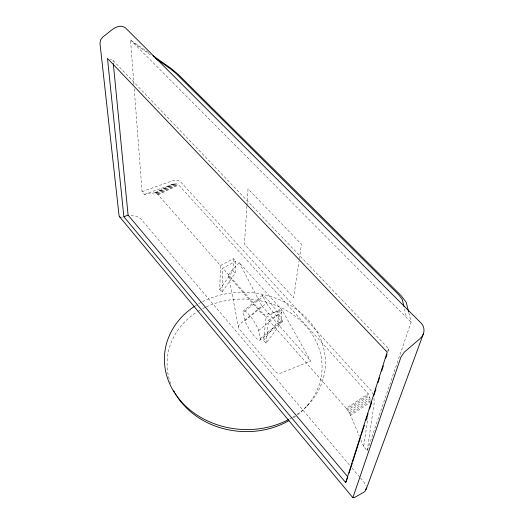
<?xml version="1.0" encoding="UTF-8"?>
<svg xmlns="http://www.w3.org/2000/svg" width="524" height="524" viewBox="0 0 524 524"><rect width="100%" height="100%" fill="white"/><g stroke="black" fill="none" stroke-linecap="round" stroke-linejoin="round"><path stroke-width="0.39" stroke-dasharray="2.62 1.97" d="M220.493 265.589L233.553 258.581L235.866 261.162L235.211 273.371L221.96 292.11L219.739 289.536L220.493 265.589L157.639 194.319L154.835 192.832L144.414 194.397L142.05 191.679L134.19 88.097M221.96 292.11L222.798 268.203L235.866 261.162M219.739 289.536L232.938 270.81L233.553 258.581M246.915 205.998L244.433 244.184L293.623 297.77L299.007 261.004M246.968 205.185L248.022 188.935L301.464 244.223L299.125 260.205M144.414 194.397L173.038 184.121L176.339 183.852L178.684 184.959L368.189 393.74L369.852 397.33L370.154 402.347L350.661 415.375L359.326 436.178M228.582 275.323L229.492 273.017L239.272 262.583L282.41 310.549L310.627 361.069L281.054 373.036L279.082 373.35L277.032 372.865L275.454 371.713L238.662 328.338L228.582 275.323L229.132 276.679L262.026 313.85L263.873 314.479L266.035 314.387L282.41 310.549M266.087 317.328L279.364 309.625L281.886 312.435L280.34 324.205L266.035 343.168L263.624 340.371L266.087 317.328L222.798 268.203M266.035 343.168L268.602 320.177L281.886 312.435M263.624 340.371L277.871 321.422L279.364 309.625M408.825 312.704L411.091 322.195L367.226 450.679L363.663 446.579L367.914 417.628M367.226 450.679L374.221 402.995L373.94 397.009M387.773 351.899L388.756 348.814L112.981 60.293L110.23 59.33M387.819 350.818L388.756 348.814M262.557 295.064L243.012 311.302L245.586 322.627L249.909 330.362A12.786 2.62 54.9 0 0 257.467 339.159L259.812 340.24L282.325 321.775M259.812 340.24L260.29 339.696L260.238 338.452L258.024 328.627L253.557 320.55A13.008 2.712 55 0 0 245.723 311.544L243.424 310.64M306.94 406.002L309.835 402.976M239.272 262.583L261.836 305.99L239.54 324.48L238.558 325.856L238.407 327.533M258.62 330.546L278.683 314.125A13.107 1.218 50.8 0 0 268.013 300.134A13.107 1.218 50.8 0 0 262.95 296.512L243.123 312.651M260.238 338.452L282.089 320.531L278.683 314.125M244.97 320.747L266.572 303.127L262.95 296.512M350.661 415.375L350.104 414.176L370.272 400.722M350.104 414.176L348.571 411.484L369.852 397.33M349.403 412.873L370.167 399.046M268.602 320.177L346.24 408.275L368.189 393.74M346.24 408.275L346.94 409.126L368.817 394.618M346.94 409.126L347.707 410.174L369.374 395.79M157.639 194.319L178.114 184.487M158.137 194.836L178.684 184.959M154.835 192.832L173.038 184.121M155.281 192.865L174.112 183.845M155.818 193.048L175.219 183.754M156.447 193.389L176.339 183.852M157.082 193.841L177.354 184.114M142.05 191.679L174.145 180.21L178.586 180.577L180.728 181.926L371.208 390.793L373.121 394.081M131.013 215.718L136.397 216.124L140.76 218.822L349.868 465.515M121.529 217.519L122.341 217.44M133.941 84.836L130.535 39.981L149.668 53.396M133.338 42.804L151.194 55.315M130.535 39.981L411.091 322.195M232.938 270.81L235.211 273.371M277.871 321.422L280.34 324.205M261.836 305.99L310.627 361.069M351.984 468.011L359.923 477.377M360.453 478.006L364.16 482.375L366.145 486.102M347.707 410.174L348.571 411.484M360.872 439.891L363.663 446.579M404.463 308.813L406.434 317.511M112.981 60.293L113.145 61.904M206.273 306.9A77.559 66.221 4.5 0 1 307.464 327.926A77.559 66.221 4.5 0 1 296.342 415.755M295.687 416.239A77.559 66.221 4.5 0 1 292.313 418.552M170.614 383.542A77.559 66.221 4.5 0 1 197.175 311.891M197.843 311.466A77.559 66.221 4.5 0 1 200.581 309.835M202.67 308.688A77.559 66.221 4.5 0 1 205.539 307.247M198.55 303.828A80.611 68.565 4.5 0 1 308.498 320.184A80.611 68.565 4.5 0 1 297.344 414.176M294.639 416.01A80.611 68.565 4.5 0 1 292.634 417.261M291.947 417.674A80.611 68.565 4.5 0 1 289.15 419.252M195.033 305.99A80.611 68.565 4.5 0 1 197.843 304.248M282.089 320.531A12.89 1.179 50.7 0 1 276.967 316.712A12.89 1.179 50.7 0 1 266.572 303.127"/><path stroke-width="0.79" d="M366.001 489.744L423.379 333.873C424.728 330.225 423.916 325.98 421.185 323.184L125.374 27.785C117.297 22.296 109.208 32.868 103.215 36.595L100.739 39.686L99.96 43.197L119.125 216.202L352.855 497.682L354.421 497.512L363.748 492.324L365.117 491.217L366.355 488.001M345.689 482.578L387.197 352.161L107.479 58.367L123.88 216.746L345.689 482.578L347.595 477.665M349.095 473.1L352.298 463.072M352.79 461.526L360.669 436.833M361.16 435.293L364.363 425.259M365.837 420.628L368.058 413.678M369.538 409.048L371.752 402.098M373.723 395.915L375.944 388.965M377.915 382.789L379.638 377.385M381.61 371.208L383.332 365.798M385.802 358.082L387.033 354.217M423.379 333.873L421.938 336.539L419.809 338.825L404.279 352.187L400.965 357.001L352.855 497.682M123.88 216.746L128.085 215.102L347.864 476.958M120.749 217.421L119.505 216.739M152.969 55.714L170.477 68.022L178.127 74.316L400.919 295.438L406.218 302.296L408.641 311.911M155.156 58.092L170.326 68.742L175.671 73.124L398.666 294.717L402.236 299.42L403.925 306.435M113.302 63.522L128.085 215.102M288.927 420.621A77.559 66.221 4.5 0 1 177.099 396.491M176.221 395.103A77.559 66.221 4.5 0 1 175.383 393.701M174.577 392.279A77.559 66.221 4.5 0 1 173.817 390.852M288.436 419.632A80.611 68.565 4.5 0 1 179.601 399.668A80.611 68.565 4.5 0 1 194.345 306.442"/></g></svg>
